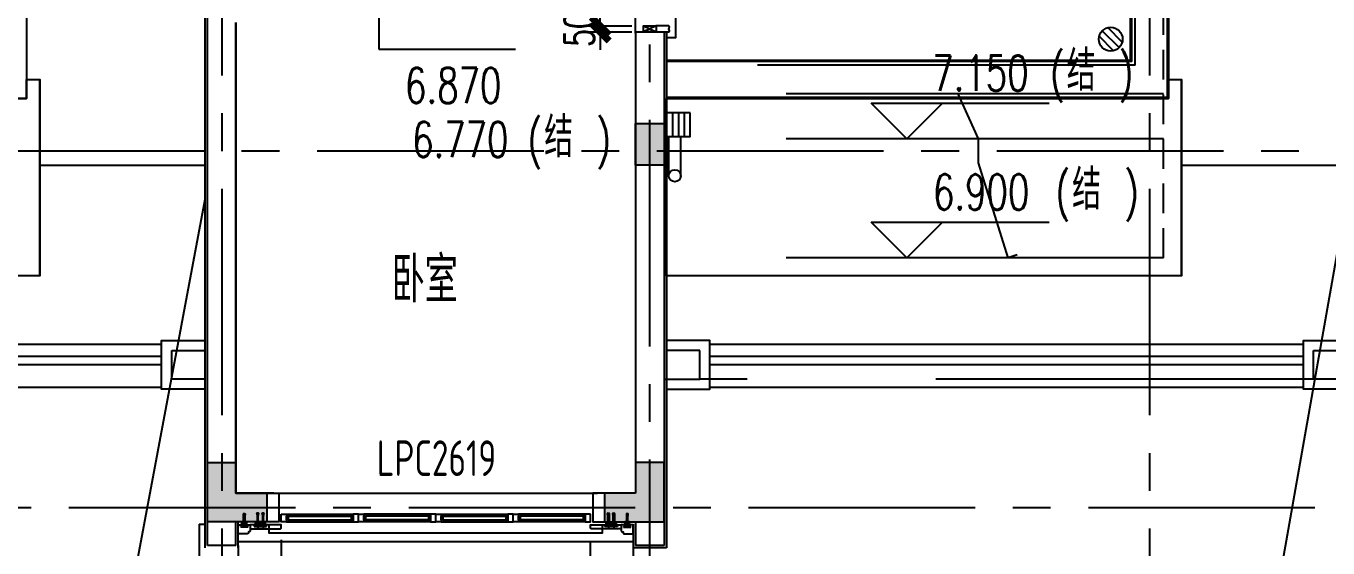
# Model space of a CAD drawing. Extents: x 296441 to 853063, y 459050 to 1117990.
# Drawn here: x 637653 to 648600, y 567787 to 572177 of the extents above; entities that cross this region are included whole.
import ezdxf
from ezdxf.enums import TextEntityAlignment as Align

# ---------------------------------------------------------------- set-up
doc = ezdxf.new("R2010")
doc.units = 0
doc.header["$LTSCALE"] = 1000
for name, pattern in [('14-GRID$0$CENTER2', [28.575, 19.05, -3.175, 3.175, -3.175]), ('B-ROOF01$0$F1-OTLN-ROOF$0$HIDDEN', [0.375, 0.25, -0.125]), ('CENTER', [50.8, 31.75, -6.35, 6.35, -6.35]), ('DASH', [0.35, 0.25, -0.1]), ('DOTE', [2.42, 2, -0.2, 0.02, -0.2]), ('E2-E3-FL03$0$E1-FL03$0$HIDDEN', [0.375, 0.25, -0.125]), ('E2-E3-FL03$0$E1-FL03$0$HIDDEN2', [4.7625, 3.175, -1.5875]), ('E2-E3-RF$0$E1-FL03$0$$AUDIT_BAD_LTYPE2', [0]), ('HIDDEN', [0.375, 0.25, -0.125])]:
    doc.linetypes.add(name, pattern=pattern)
for name, color, linetype in [('0-COL-H1', 170, 'Continuous'), ('14-GRID$0$G-GRID', 9, '14-GRID$0$CENTER2'), ('20-PLAN-FL03-P$0$A-HOLE', 211, 'Continuous'), ('5PJ(配件)', 13, 'Continuous'), ('8XX(虚线)', 8, 'DASH'), ('A-SLAB-OTLN', 144, 'HIDDEN'), ('C01-RISR-FL01-P$0$P-WSTW-EQPM', 4, 'Continuous'), ('DIM_ELEV', 3, 'Continuous'), ('DZ-TEXT-FL01$0$A-ROOM-IDEN', 4, 'Continuous'), ('E-TEXT-BS01-MI-14$0$A-WIND-IDEN', 33, 'Continuous'), ('E1-FL03$0$A-OVLK', 140, 'Continuous'), ('E1-FL03$0$A-WALL', 1, 'Continuous'), ('E1-FL03$0$A-WALL-FNSH', 6, 'Continuous'), ('E2-E3-FL03$0$A-OVLK', 140, 'Continuous'), ('E2-E3-FL03$0$A-SECT-WIND', 155, 'Continuous'), ('E2-E3-FL03$0$A-SECT-WOOD', 17, 'Continuous'), ('E2-E3-FL03$0$A-WALL', 1, 'Continuous'), ('E2-E3-FL03$0$A-WALL-FNSH', 6, 'Continuous'), ('E2-E3-FL03$0$E1-FL03$0$A-ELEV-HDDN', 161, 'E2-E3-FL03$0$E1-FL03$0$HIDDEN2'), ('E2-E3-FL03$0$E1-FL03$0$A-HRAL', 5, 'Continuous'), ('E2-E3-FL03$0$E1-FL03$0$A-OVLK', 140, 'Continuous'), ('E2-E3-FL03$0$E1-FL03$0$A-ROOF', 2, 'Continuous'), ('E2-E3-FL03$0$E1-FL03$0$A-SLAB-OTLN', 144, 'E2-E3-FL03$0$E1-FL03$0$HIDDEN'), ('E2-E3-FL03$0$E1-FL03$0$A-WALL', 1, 'Continuous'), ('E2-E3-FL03$0$E1-FL03$0$A-WALL-FNSH', 6, 'Continuous'), ('E2-E3-FL03$0$E1-FL03$0$G-XREF', 2, 'Continuous'), ('E2-E3-FL03$0$G-XREF', 2, 'Continuous'), ('E2-E3-FL03$0$menchuangtao1$0$A-DETL-STONE', 42, 'Continuous'), ('E2-E3-FL03$0$menchuangtao1$0$A-WALL', 1, 'Continuous'), ('E2-E3-FL03$0$menchuangtao1$0$A_CUR_FRAME', 112, 'Continuous'), ('E_OTHER', 7, 'Continuous'), ('PUB_TEXT', 7, 'Continuous'), ('WALL', 242, 'Continuous'), ('ZT0_默认图层-----PM、LM、DY、JD', 7, 'Continuous'), ('ZT1_Dim---标注---PM、LM、DY、JD', 252, 'Continuous'), ('ZT3_型材--铝断面-------------JD', 6, 'Continuous'), ('ZT3_辅材--五金件-------------JD', 13, 'Continuous')]:
    doc.layers.add(name, color=color, linetype=linetype)
doc.layers.add('E2-E3-FL03$0$E1-FL03$0$A-ANNO-NPLT', color=215, linetype='Continuous', plot=False)
doc.styles.add('_TCH_DIM', font='SIMPLEX', dxfattribs={"bigfont": 'GBCBIG'})
doc.styles.add('C01-RISR-FL01-P$0$hz', font='simplex', dxfattribs={"width": 0.7, "bigfont": 'hztxt'})
doc.styles.add('E2-E3-FL03$0$E1-FL03$0$hz', font='simplex', dxfattribs={"width": 0.7, "bigfont": 'hztxt'})
doc.styles.add('E2-E3-FL03$0$E1-FL03$0$Standard', font='')
doc.styles.get("Standard").update_dxf_attribs({"font": 'gbenor.shx', "bigfont": 'gbcbig.shx'})
doc.styles.add('ZT-DIMSTYLE', font='ROMANS.shx', dxfattribs={"width": 0.7, "bigfont": 'CHINESE.shx'})
doc.styles.add('ZT_文字标注', font='ROMANS.shx', dxfattribs={"width": 0.7, "bigfont": '@1chinese.shx'})
doc.styles.get('E2-E3-FL03$0$E1-FL03$0$Standard').set_extended_font_data('SimSun')
doc.dimstyles.new('ZT-DIM100', dxfattribs={"dimscale": 100, "dimtxt": 2.5, "dimasz": 1.5, "dimexe": 1, "dimexo": 1, "dimgap": 0.5, "dimtad": 1, "dimdec": 0, "dimdsep": 46, "dimtxsty": 'ZT-DIMSTYLE', "dimblk": 'ARCHTICK', "dimcen": 2.5, "dimclrd": 175, "dimclre": 175, "dimclrt": 7, "dimazin": 2, "dimtfac": 1, "dimtix": 1, "dimtmove": 2, "dimatfit": 3, "dimfxl": 0, "dimarcsym": 0})

# ---------------------------------------------------------------- blocks, each defined once
blk = doc.blocks.new('E2-E3-FL03$0$menchuangtao1')
at = {"layer": 'E2-E3-FL03$0$menchuangtao1$0$A-DETL-STONE'}
blk.add_lwpolyline([(-10, -52), (-10, -159, -0.471625), (-15, -162, -0.528396), (-19, -165, 0.241692), (-51, -165, -0.528396), (-55, -162, -0.471625), (-60, -159), (-60, -52)], format="xyb", close=True, dxfattribs=at)
at = {"layer": 'E2-E3-FL03$0$menchuangtao1$0$A-WALL'}
for p, q in [((-10, 120), (-10, -120)), ((-10, 120), (10, 120)), ((-10, -120), (10, -120))]:
    blk.add_line(p, q, dxfattribs=at)
at = {"layer": 'E2-E3-FL03$0$menchuangtao1$0$A_CUR_FRAME'}
for p, q in [((-60, -52), (-10, 52)), ((-60, 52), (-10, -52))]:
    blk.add_line(p, q, dxfattribs=at)
blk.add_lwpolyline([(-10, -52), (-10, 52), (-60, 52), (-60, -52)], close=True, dxfattribs=at)
blk = doc.blocks.new('E2-E3-FL03$0$E1-FL03$0$$PS002_0')
at = {"color": 0}
for p, q in [((-0.25, -0.5), (-0.25, 0.5)), ((0, -0.5), (0, 0.5)), ((0.25, -0.5), (0.25, 0.5))]:
    blk.add_line(p, q, dxfattribs=at)
blk.add_lwpolyline([(-0.5, -0.5), (0.5, -0.5), (0.5, 0.5), (-0.5, 0.5)], close=True, dxfattribs=at)
at = {"color": 0, "style": 'E2-E3-FL03$0$E1-FL03$0$hz', "width": 0.7, "flags": 1}
for tag, p in [('UNIT', (0, 0)), ('SPEC', (0, -0.002)), ('WHAT', (0, -0.003))]:
    blk.add_attdef(tag, p, '', height=0.001, dxfattribs=at)
blk = doc.blocks.new('*U427')
at = {"layer": 'E2-E3-FL03$0$A-SECT-WIND'}
for p, q in [((45, 32.5), (605, 32.5)), ((60, 15), (590, 15)), ((45, -32.5), (605, -32.5)), ((60, -15), (590, -15))]:
    blk.add_line(p, q, dxfattribs=at)
at = {"layer": 'E2-E3-FL03$0$A-SECT-WOOD'}
for points in [[(0, 32.5), (45, 32.5), (45, -32.5), (0, -32.5)], [(60, 15), (60, -15), (45, -15), (45, 15)], [(590, 15), (590, -15), (605, -15), (605, 15)], [(650, 32.5), (605, 32.5), (605, -32.5), (650, -32.5)]]:
    blk.add_lwpolyline(points, close=True, dxfattribs=at)
blk = doc.blocks.new('C01-RISR-FL01-P$0$$PS001_0')
for p, q in [((-0.485, -0.123), (0.123, 0.485)), ((-0.354, -0.354), (0.354, 0.354)), ((-0.118, -0.486), (0.486, 0.118))]:
    blk.add_line(p, q)
blk.add_circle((0, 0), 0.5)
at = {"style": 'C01-RISR-FL01-P$0$hz', "width": 0.7, "flags": 1}
for tag, p in [('UNIT', (0, 0)), ('SPEC', (0, -0.002)), ('WHAT', (0, -0.003))]:
    blk.add_attdef(tag, p, '', height=0.001, dxfattribs=at)
blk = doc.blocks.new('ZT_钢膨胀螺栓_M10X95')
at = {"layer": 'ZT3_辅材--五金件-------------JD', "color": 1, "linetype": 'DOTE', "ltscale": 5}
blk.add_line((-27, 0), (82, 0), dxfattribs=at)
at = {"layer": 'ZT3_辅材--五金件-------------JD'}
for p, q in [((-17, 5), (-19, 4)), ((-19, -4), (-19, 4)), ((-13, 4), (-18, 4)), ((-13, 5), (-17, 5)), ((-17, 5), (-17, -5)), ((-16, 5), (-16, -5)), ((-14, 5), (-14, -5)), ((-13, -7), (-13, 7)), ((-5, 9), (-12, 9)), ((-5, 5), (-12, 5)), ((-5, -9), (-5, 9)), ((-2, 1), (-5, 0)), ((-2, 0), (-5, -1)), ((0, 5), (55, 5)), ((55, 5), (55, -5)), ((57, 4), (55, 4)), ((57, 1), (55, 1)), ((57, 5), (72, 7)), ((57, -5), (57, 5)), ((72, 0), (61, 0)), ((72, 7), (75, 7)), ((72, 7), (72, 0)), ((76, 6), (76, -6)), ((-17, -5), (-19, -4)), ((-13, -4), (-18, -4)), ((-13, -5), (-17, -5)), ((-5, -5), (-12, -5)), ((-5, -9), (-12, -9)), ((55, -5), (0, -5)), ((57, -1), (55, -1)), ((57, -4), (55, -4)), ((72, -7), (57, -5)), ((61, 0), (72, 0)), ((72, 0), (72, -7)), ((75, -7), (72, -7))]:
    blk.add_line(p, q, dxfattribs=at)
for centre, radius, start, end in [((-7, 7), 5.58, 155.5673, 204.4327), ((9, 0), 21.6, 167.6432, 192.3568), ((60, 0), 1.04, 23.5782, 336.4218), ((75, 6), 1, 0, 97.412), ((-7, -7), 5.58, 155.5673, 204.4327), ((75, -6), 1, 262.588, 0)]:
    blk.add_arc(centre, radius, start, end, dxfattribs=at)
at = {"layer": 'Defpoints', "color": 250, "style": 'ZT_文字标注', "width": 0.7}
for s, p in [('M10', (-9, 7)), ('95', (-9, -6))]:
    blk.add_text(s, height=1.5, rotation=90, dxfattribs=at).set_placement(p, align=Align.MIDDLE)
blk = doc.blocks.new('*U2473')
at = {"layer": 'ZT3_辅材--五金件-------------JD', "rotation": 270}
blk.add_blockref('ZT_钢膨胀螺栓_M10X95', (0, 0), dxfattribs=at)
blk = doc.blocks.new('L形挂件')
at = {"layer": '8XX(虚线)', "ltscale": 25}
h = blk.add_hatch(dxfattribs=at)
h.set_pattern_fill('AR-SAND', color=256, scale=0.05, style=0)
h.set_pattern_definition([(52.5, (-25.0006, -59.7017), (2.44707, -0.08), [0, -1.9304, 0, -2.159, 0, -2.06375]), (82.5, (-25.0006, -59.7017), (3.58413, 2.24762), [0, -1.0414, 0, -1.7399, 0, -0.66675]), (122.5, (-25.0006, -61.2638), (0.00719, 3.95496), [0, -0.635, 0, -2.286, 0, -2.9845]), (132.5, (-25.0006, -61.2638), (1.11465, 3.81778), [0, -0.3175, 0, -1.4986, 0, -1.7145])])
edge = h.paths.add_edge_path()
edge.add_line((-34, -30), (-41, -30))
edge.add_line((-41, -30), (-41, -60))
edge.add_line((-41, -60), (-40, -60))
edge.add_line((-40, -60), (-40, -41))
edge.add_arc((-38, -41), 1.2, 90, 180, ccw=False)
edge.add_line((-38, -40), (-34, -40))
edge.add_line((-34, -40), (-34, -30))
edge = h.paths.add_edge_path()
edge.add_line((-41, -90), (-34, -90))
edge.add_line((-34, -90), (-34, -80))
edge.add_line((-34, -80), (-38, -80))
edge.add_arc((-38, -79), 1.2, -180, -90, ccw=False)
edge.add_line((-40, -79), (-40, -60))
edge.add_line((-40, -60), (-41, -60))
edge.add_line((-41, -60), (-41, -90))
h = blk.add_hatch(dxfattribs=at)
h.set_pattern_fill('AR-SAND', color=256, scale=0.05, angle=180, style=0)
h.set_pattern_definition([(52.5, (-25.0006, -104.7017), (2.44707, -0.08), [0, -1.9304, 0, -2.159, 0, -2.06375]), (82.5, (-25.0006, -104.7017), (3.58413, 2.24762), [0, -1.0414, 0, -1.7399, 0, -0.66675]), (122.5, (-25.0006, -106.2638), (0.00719, 3.95496), [0, -0.635, 0, -2.286, 0, -2.9845]), (132.5, (-25.0006, -106.2638), (1.11465, 3.81778), [0, -0.3175, 0, -1.4986, 0, -1.7145])])
edge = h.paths.add_edge_path()
edge.add_line((-41, -135), (-34, -135))
edge.add_line((-34, -135), (-34, -125))
edge.add_line((-34, -125), (-38, -125))
edge.add_arc((-38, -124), 1.2, -180, -90, ccw=False)
edge.add_line((-40, -124), (-40, -105))
edge.add_line((-40, -105), (-41, -105))
edge.add_line((-41, -105), (-41, -135))
edge = h.paths.add_edge_path()
edge.add_line((-34, -75), (-41, -75))
edge.add_line((-41, -75), (-41, -105))
edge.add_line((-41, -105), (-40, -105))
edge.add_line((-40, -105), (-40, -86))
edge.add_arc((-38, -86), 1.2, 90, 180, ccw=False)
edge.add_line((-38, -85), (-34, -85))
edge.add_line((-34, -85), (-34, -75))
at = {"color": 1, "linetype": 'CENTER', "ltscale": 10}
for p, q in [((40, -60), (-50, -60)), ((40, -60), (-50, -60)), ((40, -105), (-50, -105)), ((40, -105), (-50, -105))]:
    blk.add_line(p, q, dxfattribs=at)
at = {"color": 8}
for p, q in [((-41, -30), (-34, -30)), ((-41, -75), (-34, -75))]:
    blk.add_line(p, q, dxfattribs=at)
at = {"layer": '5PJ(配件)'}
for p, q in [((-40, -111), (-40, -86)), ((-38, -85), (-25, -85)), ((-36, -125), (-36, -85)), ((-4, -80), (-4, -40)), ((-40, -124), (-40, -111)), ((-25, -125), (-38, -125))]:
    blk.add_line(p, q, dxfattribs=at)
for points in [[(-25, -40), (0, -40)], [(0, -40), (0, -80), (-25, -80)], [(-25, -85), (0, -85), (0, -125)], [(0, -125), (-25, -125)]]:
    blk.add_lwpolyline(points, dxfattribs=at)
for centre, start, end in [((-38, -86), 90, 180), ((-38, -124), 180, 270)]:
    blk.add_arc(centre, 1.2, start, end, dxfattribs=at)
at = {"layer": '8XX(虚线)', "ltscale": 25}
for p, q in [((-41, -90), (-41, -30)), ((-41, -135), (-41, -75)), ((-34, -90), (-41, -90)), ((-34, -30), (-34, -40)), ((-34, -75), (-34, -85)), ((-34, -80), (-34, -90)), ((-34, -135), (-41, -135)), ((-34, -125), (-34, -135))]:
    blk.add_line(p, q, dxfattribs=at)
at = {"layer": '8XX(虚线)', "linetype": 'Continuous', "ltscale": 25}
for p, q in [((-40, -66), (-40, -41)), ((-40, -79), (-40, -66)), ((-38, -40), (-25, -40)), ((-25, -80), (-38, -80)), ((-36, -80), (-36, -40))]:
    blk.add_line(p, q, dxfattribs=at)
at = {"layer": '8XX(虚线)', "linetype": 'DASH', "ltscale": 25}
blk.add_line((-4, -125), (-4, -85), dxfattribs=at)
for centre, start, end in [((-38, -41), 90, 180), ((-38, -79), 180, 270)]:
    blk.add_arc(centre, 1.2, start, end, dxfattribs=at)
at = {"layer": 'ZT3_辅材--五金件-------------JD', "rotation": 90}
for p in [(-4, -60), (-4, -105)]:
    blk.add_blockref('*U2473', p, dxfattribs=at)
blk = doc.blocks.new('20180521.08271243')
at = {"layer": '8XX(虚线)', "ltscale": 25}
h = blk.add_hatch(dxfattribs=at)
h.set_pattern_fill('AR-SAND', color=256, scale=0.05, angle=360, style=0)
h.set_pattern_definition([(232.5, (-292719.11, -161804.6666), (-2.447066187, 0.080001565), [0, -1.9304, 0, -2.159, 0, -2.06375]), (262.5, (-292719.11, -161804.6666), (-3.584125503, -2.247616416), [0, -1.0414, 0, -1.7399, 0, -0.66675]), (302.5, (-292719.11, -161803.1045), (-0.007185923, -3.954961851), [0, -0.635, 0, -2.286, 0, -2.9845]), (312.5, (-292719.11, -161803.1045), (-1.114646616, -3.817782262), [0, -0.3175, 0, -1.4986, 0, -1.7145])])
edge = h.paths.add_edge_path()
edge.add_line((30, 36), (30, 29))
edge.add_line((30, 29), (20, 29))
edge.add_line((20, 29), (20, 33))
edge.add_arc((19, 33), 1.2, 360, 450)
edge.add_line((19, 34), (0, 34))
edge.add_line((0, 34), (0, 36))
edge.add_line((0, 36), (30, 36))
edge = h.paths.add_edge_path()
edge.add_line((-30, 29), (-30, 36))
edge.add_line((-30, 36), (0, 36))
edge.add_line((0, 36), (0, 34))
edge.add_line((0, 34), (-19, 34))
edge.add_arc((-19, 33), 1.2, 90, 180)
edge.add_line((-20, 33), (-20, 29))
edge.add_line((-20, 29), (-30, 29))
at = {"color": 8}
blk.add_line((-30, 36, 0), (-30, 29, 0), dxfattribs=at)
at = {"color": 1, "linetype": 'CENTER', "ltscale": 10}
blk.add_line((0, -50), (0, 9), dxfattribs=at)
blk.add_line((0, -50), (0, 9), dxfattribs=at)
at = {"layer": '5PJ(配件)'}
for p, q in [((-20, 33, 0), (-20, 30, 0)), ((20, 30, 0), (-20, 30, 0)), ((6, 34, 0), (-19, 34, 0)), ((19, 34, 0), (6, 34, 0)), ((20, 30, 0), (20, 33, 0)), ((20, -2), (-20, -2)), ((20, -6), (-20, -6))]:
    blk.add_line(p, q, dxfattribs=at)
for points in [[(-20, 30), (-20, -10), (20, -10)], [(20, -10), (20, 30)]]:
    blk.add_lwpolyline(points, dxfattribs=at)
for centre, start, end in [((-19, 33, 0), 90, 180), ((19, 33, 0), 0, 90)]:
    blk.add_arc(centre, 1.2, start, end, dxfattribs=at)
at = {"layer": '8XX(虚线)', "ltscale": 25}
for p, q in [((30, 36, 0), (-30, 36, 0)), ((-30, 29, 0), (-20, 29, 0)), ((-25, 29, 0), (-20, 29, 0)), ((20, 29, 0), (30, 29, 0)), ((30, 29, 0), (30, 36, 0))]:
    blk.add_line(p, q, dxfattribs=at)
at = {"layer": 'ZT3_辅材--五金件-------------JD'}
for p, q in [((-9, 3), (-9, 7)), ((9, 3), (-9, 3)), ((7, 8), (-7, 8)), ((-5, 8), (-5, 9)), ((-5, 9), (5, 9)), ((-5, 3), (-5, 7)), ((-4, 8), (-4, 9)), ((-1, 0), (0, 3)), ((0, 0), (1, 3)), ((4, 8), (4, 9)), ((5, 8), (5, 9)), ((5, 3), (5, 7)), ((9, 3), (9, 7)), ((-5, -59), (-7, -74)), ((-7, -74), (-7, -77)), ((-7, -74), (0, -74)), ((-6, -78), (6, -78)), ((-5, -2), (-5, -57)), ((-5, -57), (5, -57)), ((5, -59), (-5, -59)), ((-4, -59), (-4, -57)), ((-1, -59), (-1, -57)), ((0, -63), (0, -74)), ((0, -74), (0, -63)), ((0, -74), (7, -74)), ((1, -59), (1, -57)), ((4, -59), (4, -57)), ((5, -57), (5, -2)), ((7, -74), (5, -59)), ((7, -77), (7, -74))]:
    blk.add_line(p, q, dxfattribs=at)
at = {"layer": 'ZT3_辅材--五金件-------------JD', "color": 1, "linetype": 'DOTE', "ltscale": 5}
blk.add_line((0, 9), (0, -84), dxfattribs=at)
at = {"layer": 'ZT3_辅材--五金件-------------JD'}
for centre, radius, start, end in [((-7, 2), 5.58, 65.5673, 114.4327), ((0, -14), 21.6, 77.6432, 102.3568), ((7, 2), 5.58, 65.5673, 114.4327), ((-6, -77), 1, 172.588, 270), ((0, -62), 1.04, 293.5782, 246.4218), ((6, -77), 1, 270, 7.412)]:
    blk.add_arc(centre, radius, start, end, dxfattribs=at)
at = {"layer": 'Defpoints', "color": 250, "style": 'ZT_文字标注', "text_generation_flag": 4, "width": 0.7}
for s, p in [('M10', (-7, 7)), ('95', (6, 7))]:
    blk.add_text(s, height=1.5, rotation=180, dxfattribs=at).set_placement(p, align=Align.MIDDLE)
blk = doc.blocks.new('20191022140936')
at = {"layer": 'ZT3_型材--铝断面-------------JD', "ltscale": 0.02, "elevation": 0}
blk.add_lwpolyline([(-260, -25), (-260, -77, -0.414214), (-268, -85), (-275, -85), (-275, -92, -0.414214), (-283, -100), (-360, -100), (-360, -25), (-260, -25)], format="xyb", dxfattribs=at)
blk.add_lwpolyline([(-260, -25), (-260, -60), (-10, -60, 0.414214), (0, -50), (0, -25)], format="xyb", close=True, dxfattribs=at)
at = {"layer": 'ZT0_默认图层-----PM、LM、DY、JD', "ltscale": 10, "xscale": -1, "rotation": 180}
blk.add_blockref('20180521.08271243', (-310, -10), dxfattribs=at)
at = {"layer": 'ZT1_Dim---标注---PM、LM、DY、JD', "ltscale": 10, "xscale": -1, "rotation": 270}
blk.add_blockref('L形挂件', (-92, 0), dxfattribs=at)
blk = doc.blocks.new('HHHH23')
at = {"layer": 'A-SLAB-OTLN', "linetype": 'B-ROOF01$0$F1-OTLN-ROOF$0$HIDDEN'}
blk.add_line((931144, 412893), (931144, 425193), dxfattribs=at)
at = {"layer": 'E1-FL03$0$A-OVLK'}
for p, q in [((923034, 410653), (923034, 408503)), ((923034, 410653), (923084, 410653)), ((926684, 410503), (923364, 410503)), ((926684, 410503), (926684, 410334))]:
    blk.add_line(p, q, dxfattribs=at)
at = {"layer": 'E1-FL03$0$A-WALL'}
for p, q in [((923104, 410473), (923104, 410673)), ((923344, 410473), (923344, 410673)), ((923344, 410473), (923104, 410473))]:
    blk.add_line(p, q, dxfattribs=at)
at = {"layer": 'E1-FL03$0$A-WALL-FNSH'}
for p, q in [((926964, 414793), (926964, 410453)), ((923084, 410453), (923084, 410673)), ((923364, 410453), (923364, 410673)), ((926684, 410653), (926684, 410453)), ((926964, 410453), (926684, 410453))]:
    blk.add_line(p, q, dxfattribs=at)
at = {"layer": 'E2-E3-FL03$0$A-OVLK'}
blk.add_line((923664, 410913), (926384, 410913), dxfattribs=at)
blk.add_lwpolyline([(926424, 410653), (926424, 410578), (923624, 410578), (923624, 410653)], dxfattribs=at)
at = {"layer": 'E2-E3-FL03$0$A-WALL'}
for p, q in [((923344, 412455), (923344, 410913)), ((926704, 411628), (926704, 410913)), ((926944, 411628), (926944, 410673)), ((923664, 410913), (923344, 410913)), ((923664, 410673), (923604, 410673))]:
    blk.add_line(p, q, dxfattribs=at)
for points in [[(923344, 414873), (923344, 410913)], [(923344, 410913), (923704, 410913), (923704, 410673), (923344, 410673)], [(926704, 410913), (926344, 410913), (926344, 410673), (926704, 410673)]]:
    blk.add_lwpolyline(points, dxfattribs=at)
at = {"layer": 'E2-E3-FL03$0$A-WALL-FNSH'}
blk.add_line((926964, 411628), (926964, 410653), dxfattribs=at)
at = {"layer": 'E2-E3-FL03$0$E1-FL03$0$A-ANNO-NPLT', "linetype": 'E2-E3-FL03$0$E1-FL03$0$HIDDEN2'}
for p, q in [((926984, 413583), (926984, 413913)), ((927084, 413583), (927084, 413913))]:
    blk.add_line(p, q, dxfattribs=at)
at = {"layer": 'E2-E3-FL03$0$E1-FL03$0$A-ANNO-NPLT'}
blk.add_lwpolyline([(929913, 412918), (929837, 412893), (929587, 413693), (929587, 413893), (929417, 414273)], dxfattribs=at)
blk.add_circle((927034, 413583), 50, dxfattribs=at)
at = {"layer": 'E2-E3-FL03$0$E1-FL03$0$A-ELEV-HDDN'}
blk.add_line((932404, 411873), (927244, 411873), dxfattribs=at)
for points in [[(926944, 411873), (927244, 411873), (927244, 412113), (926964, 412113)], [(932684, 411873), (932404, 411873), (932404, 412113), (932684, 412113)]]:
    blk.add_lwpolyline(points, dxfattribs=at)
at = {"layer": 'E2-E3-FL03$0$E1-FL03$0$A-HRAL'}
for p, q in [((932319, 412063), (927329, 412063)), ((932319, 411993), (927329, 411993))]:
    blk.add_line(p, q, dxfattribs=at)
at = {"layer": 'E2-E3-FL03$0$E1-FL03$0$A-OVLK'}
for p, q in [((926704, 414783), (926704, 416853)), ((931294, 413673), (932684, 413673)), ((932319, 412163), (927329, 412163)), ((932319, 411803), (927329, 411803))]:
    blk.add_line(p, q, dxfattribs=at)
for points in [[(929964, 422653), (931184, 422653), (931184, 414233), (926964, 414233)], [(929964, 422643), (931174, 422643), (931174, 414243), (926964, 414243)], [(929964, 422343), (930874, 422343), (930874, 414543), (926964, 414543)], [(929964, 422333), (930864, 422333), (930864, 414553), (926964, 414553)], [(926964, 416893), (927039, 416893), (927039, 414743), (926964, 414743)], [(926964, 411788), (927329, 411788), (927329, 412198), (926964, 412198)], [(932684, 411788), (932319, 411788), (932319, 412198), (932684, 412198)]]:
    blk.add_lwpolyline(points, dxfattribs=at)
at = {"layer": 'E2-E3-FL03$0$E1-FL03$0$A-ROOF'}
for p, q in [((931184, 414393), (931294, 414393)), ((931294, 412743), (931294, 414393)), ((931294, 412743), (926964, 412743))]:
    blk.add_line(p, q, dxfattribs=at)
blk.add_lwpolyline([(931184, 414393), (931294, 414393), (931294, 412743), (926964, 412743), (926964, 414233), (931184, 414233), (931184, 414393)], dxfattribs=at)
at = {"layer": 'E2-E3-FL03$0$E1-FL03$0$A-SLAB-OTLN', "linetype": 'E2-E3-RF$0$E1-FL03$0$$AUDIT_BAD_LTYPE2'}
blk.add_line((930904, 414513), (930904, 422373), dxfattribs=at)
at = {"layer": 'E2-E3-FL03$0$E1-FL03$0$A-SLAB-OTLN', "linetype": 'E2-E3-FL03$0$E1-FL03$0$HIDDEN2'}
for p, q in [((930904, 414513), (926964, 414513)), ((931144, 414273), (926964, 414273)), ((931144, 413893), (926964, 413893)), ((931144, 412893), (926964, 412893))]:
    blk.add_line(p, q, dxfattribs=at)
at = {"layer": 'E2-E3-FL03$0$E1-FL03$0$A-WALL'}
for p, q in [((923344, 410913), (923344, 414873)), ((926704, 414783), (926704, 410913)), ((926944, 414783), (926944, 410673))]:
    blk.add_line(p, q, dxfattribs=at)
at = {"layer": 'E2-E3-FL03$0$E1-FL03$0$A-WALL-FNSH'}
blk.add_line((926964, 414793), (926964, 410653), dxfattribs=at)
at = {"layer": 'WALL'}
for p, q in [((926944, 410793), (926944, 410473)), ((926704, 410673), (926704, 410473)), ((926944, 410473), (926704, 410473))]:
    blk.add_line(p, q, dxfattribs=at)
at = {"layer": 'C01-RISR-FL01-P$0$P-WSTW-EQPM', "xscale": 200, "yscale": 200, "zscale": 200, "rotation": 90}
blk.add_blockref('C01-RISR-FL01-P$0$$PS001_0', (930699, 414732), dxfattribs=at)
at = {"layer": 'E2-E3-FL03$0$E1-FL03$0$A-ANNO-NPLT', "xscale": 200, "yscale": 200, "zscale": 200, "rotation": 179.9999999999999}
blk.add_blockref('E2-E3-FL03$0$E1-FL03$0$$PS002_0', (927064, 414013), dxfattribs=at)
at = {"layer": 'E2-E3-FL03$0$E1-FL03$0$G-XREF', "xscale": -1, "rotation": 90}
blk.add_blockref('E2-E3-FL03$0$menchuangtao1', (926824, 414783), dxfattribs=at)
at = {"layer": 'E2-E3-FL03$0$G-XREF'}
for p in [(923724, 410705), (925024, 410705)]:
    blk.add_blockref('*U427', p, dxfattribs=at)
at = {"layer": 'E2-E3-FL03$0$G-XREF', "xscale": -1}
for p in [(925024, 410705), (926324, 410705)]:
    blk.add_blockref('*U427', p, dxfattribs=at)
at = {"layer": 'ZT1_Dim---标注---PM、LM、DY、JD', "ltscale": 1000}
blk.add_blockref('20191022140936', (923724, 410673), dxfattribs=at)
at = {"layer": 'ZT1_Dim---标注---PM、LM、DY、JD', "ltscale": 1000, "xscale": -1}
blk.add_blockref('20191022140936', (926324, 410673), dxfattribs=at)
blk = doc.blocks.new('GGGGW23')
at = {"layer": 'E2-E3-FL03$0$E1-FL03$0$A-ELEV-HDDN'}
blk.add_lwpolyline([(936147, 395688), (935867, 395688), (935867, 395928), (936147, 395928)], dxfattribs=at)
at = {"layer": 'E2-E3-FL03$0$E1-FL03$0$A-HRAL'}
for p, q in [((935782, 395878), (930792, 395878)), ((935782, 395808), (930792, 395808))]:
    blk.add_line(p, q, dxfattribs=at)
at = {"layer": 'E2-E3-FL03$0$E1-FL03$0$A-OVLK'}
for p, q in [((934757, 397488), (936147, 397488)), ((935782, 395978), (930792, 395978)), ((935782, 395618), (930792, 395618))]:
    blk.add_line(p, q, dxfattribs=at)
for points in [[(933427, 406468), (934647, 406468), (934647, 398048), (930427, 398048)], [(936147, 395603), (935782, 395603), (935782, 396013), (936147, 396013)]]:
    blk.add_lwpolyline(points, dxfattribs=at)
at = {"layer": 'E2-E3-FL03$0$E1-FL03$0$A-ROOF'}
for p, q in [((934647, 398208), (934757, 398208)), ((934757, 396558), (934757, 398208)), ((934757, 396558), (930427, 396558))]:
    blk.add_line(p, q, dxfattribs=at)
blk.add_lwpolyline([(934647, 398208), (934757, 398208), (934757, 396558), (930427, 396558), (930427, 398048), (934647, 398048), (934647, 398208)], dxfattribs=at)
at = {"style": 'E2-E3-FL03$0$E1-FL03$0$Standard', "flags": 9}
for tag in ['YSIZE', 'XSIZE']:
    blk.add_attdef(tag, (931417, 404208, 0), '', height=0.5, rotation=90, dxfattribs=at)
blk = doc.blocks.new('WWWE12')
at = {"layer": 'DIM_ELEV'}
for p, q in [((860603, 415777), (860603, 414649)), ((860603, 414649), (861753, 414649)), ((865043, 413893), (864743, 414193)), ((864743, 414193), (866239, 414193)), ((865043, 413893), (865343, 414193)), ((865043, 412893), (864743, 413193)), ((864743, 413193), (866239, 413193)), ((865043, 412893), (865343, 413193))]:
    blk.add_line(p, q, dxfattribs=at)
at = {"layer": 'DZ-TEXT-FL01$0$A-ROOM-IDEN'}
blk.add_text('卧室', height=385.8, dxfattribs=at).set_placement((860711, 412516))
at = {"layer": 'E-TEXT-BS01-MI-14$0$A-WIND-IDEN', "color": 2, "width": 0.8}
blk.add_text('LPC2619', height=300, dxfattribs=at).set_placement((860586, 411058))
at = {"layer": 'PUB_TEXT', "style": '_TCH_DIM'}
for p in [(866386, 414298), (861993, 413739), (866432, 413298)]:
    blk.add_text('结', height=338, dxfattribs=at).set_placement(p)
at = {"layer": 'PUB_TEXT', "style": '_TCH_DIM', "width": 0.705882}
for s, height, p in [('7.150', 297.5, (865256, 414298)), ('(', 298, (866246, 414298)), (')', 298, (866822, 414298)), ('6.870', 297.5, (860823, 414194)), ('6.770', 297.5, (860883, 413739)), ('(', 298, (861853, 413739)), (')', 298, (862429, 413739)), ('6.900', 297.5, (865262, 413298)), ('(', 298, (866292, 413298)), (')', 298, (866868, 413298))]:
    blk.add_text(s, height=height, dxfattribs=at).set_placement(p)
blk = doc.blocks.new('_ArchTick')
at = {"color": 0, "linetype": 'ByBlock', "const_width": 0.4}
blk.add_lwpolyline([(-0.5, -0.5), (0.5, 0.5)], dxfattribs=at)
blk = doc.blocks.new('*D1268')
at = {"layer": 'Defpoints', "color": 0, "ltscale": 1000, "transparency": 16777216}
for p in [(642481, 574127), (642846, 574127, 0), (642846, 572177)]:
    blk.add_point(p, dxfattribs=at)
at = {"layer": 'ZT1_Dim---标注---PM、LM、DY、JD', "color": 175, "linetype": 'ByBlock', "lineweight": -2, "ltscale": 1000, "transparency": 16777216}
for p, q in [((642746, 574127), (642381, 574127)), ((642481, 572177), (642481, 574127)), ((642746, 572177), (642381, 572177))]:
    blk.add_line(p, q, dxfattribs=at)
at = {"layer": 'ZT1_Dim---标注---PM、LM、DY、JD', "color": 175, "lineweight": -2, "ltscale": 1000, "transparency": 16777216, "xscale": 150, "yscale": 150, "zscale": 150}
for p, rotation in [((642481, 574127), 90), ((642481, 572177), 270)]:
    blk.add_blockref('_ArchTick', p, dxfattribs=dict(at, rotation=rotation))
at = {"layer": 'ZT1_Dim---标注---PM、LM、DY、JD', "color": 7, "ltscale": 1000, "transparency": 16777216, "insert": (642306, 573152), "char_height": 250, "attachment_point": 5, "rotation": 90, "style": 'ZT-DIMSTYLE'}
blk.add_mtext('1950', dxfattribs=at)
blk = doc.blocks.new('*D1269')
at = {"layer": 'Defpoints', "color": 0, "ltscale": 1000, "transparency": 16777216}
for p in [(642481, 572177), (642846, 572177), (642846, 572127)]:
    blk.add_point(p, dxfattribs=at)
at = {"layer": 'ZT1_Dim---标注---PM、LM、DY、JD', "color": 175, "linetype": 'ByBlock', "lineweight": -2, "ltscale": 1000, "transparency": 16777216}
for p, q in [((642481, 572177), (642481, 572327)), ((642746, 572177), (642381, 572177)), ((642746, 572127), (642381, 572127)), ((642481, 572127), (642481, 572177)), ((642481, 572127), (642481, 571977))]:
    blk.add_line(p, q, dxfattribs=at)
at = {"layer": 'ZT1_Dim---标注---PM、LM、DY、JD', "color": 175, "lineweight": -2, "ltscale": 1000, "transparency": 16777216, "xscale": 150, "yscale": 150, "zscale": 150}
for p, rotation in [((642481, 572177), 270), ((642481, 572127), 90)]:
    blk.add_blockref('_ArchTick', p, dxfattribs=dict(at, rotation=rotation))
at = {"layer": 'ZT1_Dim---标注---PM、LM、DY、JD', "color": 7, "ltscale": 1000, "transparency": 16777216, "insert": (642306, 572152), "char_height": 250, "attachment_point": 5, "rotation": 90, "style": 'ZT-DIMSTYLE'}
blk.add_mtext('50', dxfattribs=at)
blk = doc.blocks.new('*D1292')
at = {"layer": 'Defpoints', "color": 0, "ltscale": 1000, "transparency": 16777216}
for p in [(642398, 567932), (642758, 567932), (642758, 567066)]:
    blk.add_point(p, dxfattribs=at)
at = {"layer": 'ZT1_Dim---标注---PM、LM、DY、JD', "color": 175, "linetype": 'ByBlock', "lineweight": -2, "ltscale": 1000, "transparency": 16777216}
for p, q in [((642398, 567832), (642398, 566966)), ((642758, 567832), (642758, 566966)), ((642398, 567066), (642248, 567066)), ((642398, 567066), (642758, 567066)), ((642758, 567066), (642908, 567066))]:
    blk.add_line(p, q, dxfattribs=at)
at = {"layer": 'ZT1_Dim---标注---PM、LM、DY、JD', "color": 175, "lineweight": -2, "ltscale": 1000, "transparency": 16777216, "xscale": 150, "yscale": 150, "zscale": 150}
blk.add_blockref('_ArchTick', (642398, 567066), dxfattribs=at)
at = {"layer": 'ZT1_Dim---标注---PM、LM、DY、JD', "color": 175, "lineweight": -2, "ltscale": 1000, "transparency": 16777216, "xscale": 150, "yscale": 150, "zscale": 150, "rotation": 180}
blk.add_blockref('_ArchTick', (642758, 567066), dxfattribs=at)
at = {"layer": 'ZT1_Dim---标注---PM、LM、DY、JD', "color": 7, "ltscale": 1000, "transparency": 16777216, "insert": (642578, 567241), "char_height": 250, "attachment_point": 5, "style": 'ZT-DIMSTYLE'}
blk.add_mtext('360', dxfattribs=at)
blk = doc.blocks.new('*D1293')
at = {"layer": 'Defpoints', "color": 0, "ltscale": 1000, "transparency": 16777216}
for p in [(639798, 567957, 0), (642398, 567932), (642398, 567066)]:
    blk.add_point(p, dxfattribs=at)
at = {"layer": 'ZT1_Dim---标注---PM、LM、DY、JD', "color": 175, "linetype": 'ByBlock', "lineweight": -2, "ltscale": 1000, "transparency": 16777216}
for p, q in [((639798, 567857), (639798, 566966)), ((642398, 567832), (642398, 566966)), ((639798, 567066), (642398, 567066))]:
    blk.add_line(p, q, dxfattribs=at)
at = {"layer": 'ZT1_Dim---标注---PM、LM、DY、JD', "color": 175, "lineweight": -2, "ltscale": 1000, "transparency": 16777216, "xscale": 150, "yscale": 150, "zscale": 150, "rotation": 180}
blk.add_blockref('_ArchTick', (639798, 567066), dxfattribs=at)
at = {"layer": 'ZT1_Dim---标注---PM、LM、DY、JD', "color": 175, "lineweight": -2, "ltscale": 1000, "transparency": 16777216, "xscale": 150, "yscale": 150, "zscale": 150}
blk.add_blockref('_ArchTick', (642398, 567066), dxfattribs=at)
at = {"layer": 'ZT1_Dim---标注---PM、LM、DY、JD', "color": 7, "ltscale": 1000, "transparency": 16777216, "insert": (641098, 567241), "char_height": 250, "attachment_point": 5, "style": 'ZT-DIMSTYLE'}
blk.add_mtext('2600', dxfattribs=at)
blk = doc.blocks.new('*D1294')
at = {"layer": 'Defpoints', "color": 0, "ltscale": 1000, "transparency": 16777216}
for p in [(639798, 567957, 0), (639438, 567907, 0), (639798, 567066)]:
    blk.add_point(p, dxfattribs=at)
at = {"layer": 'ZT1_Dim---标注---PM、LM、DY、JD', "color": 175, "linetype": 'ByBlock', "lineweight": -2, "ltscale": 1000, "transparency": 16777216}
for p, q in [((639438, 567807), (639438, 566966)), ((639798, 567857), (639798, 566966)), ((639438, 567066), (639288, 567066)), ((639438, 567066), (639798, 567066)), ((639798, 567066), (639948, 567066))]:
    blk.add_line(p, q, dxfattribs=at)
at = {"layer": 'ZT1_Dim---标注---PM、LM、DY、JD', "color": 175, "lineweight": -2, "ltscale": 1000, "transparency": 16777216, "xscale": 150, "yscale": 150, "zscale": 150}
blk.add_blockref('_ArchTick', (639438, 567066), dxfattribs=at)
at = {"layer": 'ZT1_Dim---标注---PM、LM、DY、JD', "color": 175, "lineweight": -2, "ltscale": 1000, "transparency": 16777216, "xscale": 150, "yscale": 150, "zscale": 150, "rotation": 180}
blk.add_blockref('_ArchTick', (639798, 567066), dxfattribs=at)
at = {"layer": 'ZT1_Dim---标注---PM、LM、DY、JD', "color": 7, "ltscale": 1000, "transparency": 16777216, "insert": (639618, 567241), "char_height": 250, "attachment_point": 5, "style": 'ZT-DIMSTYLE'}
blk.add_mtext('360', dxfattribs=at)

msp = doc.modelspace()

# ---------------------------------------------------------------- linework, layer by layer
at = {"layer": '0-COL-H1'}
for p, q in [((642778.4, 568507.2, 0), (642778.4, 568247.2, 0)), ((643018.4, 568507.2, 0), (642778.4, 568507.2, 0)), ((643018.4, 568007.2, 0), (643018.4, 568507.2, 0)), ((642778.4, 568247.2, 0), (642518.4, 568247.2, 0)), ((642518.4, 568247.2, 0), (642518.4, 568007.2, 0)), ((642518.4, 568007.2, 0), (643018.4, 568007.2, 0))]:
    msp.add_line(p, q, dxfattribs=at)
at = {"layer": '0-COL-H1', "elevation": 0}
for points in [[(642778.4, 571357.2), (643018.4, 571357.2), (643018.4, 571007.2), (642778.4, 571007.2)], [(639418.4, 568507.2), (639418.4, 568247.2), (639678.4, 568247.2), (639678.4, 568007.2), (639178.4, 568007.2), (639178.4, 568507.2)]]:
    msp.add_lwpolyline(points, close=True, dxfattribs=at)
at = {"layer": '0-COL-H1', "color": 254}
for points in [[(643018.4, 571007.2, 0), (643018.4, 571357.2, 0), (642778.4, 571007.2, 0), (642778.4, 571357.2, 0)], [(639418.4, 568507.2, 0), (639178.4, 568507.2, 0), (639418.4, 568247.2, 0), (639178.4, 568007.2, 0)], [(642778.4, 568507.2, 0), (643018.4, 568507.2, 0), (642778.4, 568247.2, 0), (643018.4, 568007.2, 0)], [(639418.4, 568247.2, 0), (639178.4, 568007.2, 0), (639678.4, 568247.2, 0), (639678.4, 568007.2, 0)], [(642778.4, 568247.2, 0), (643018.4, 568007.2, 0), (642518.4, 568247.2, 0), (642518.4, 568007.2, 0)]]:
    msp.add_solid(points, dxfattribs=at)
at = {"layer": '14-GRID$0$G-GRID', "color": 8, "ltscale": 0.1}
for p, q in [((639298.5, 590811), (639298.5, 558052.5)), ((642898.5, 558052.5), (642898.5, 590811)), ((647098.5, 590811), (647098.5, 558052.5)), ((620098.5, 571127.2), (674432.5, 571127.2)), ((595151, 568127.2), (674432.5, 568127.2))]:
    msp.add_line(p, q, dxfattribs=at)
at = {"layer": '20-PLAN-FL03-P$0$A-HOLE'}
for p, q in [((637675.3, 562797.7), (639158.5, 570722.2)), ((647270.9, 562316.1), (648758.5, 570722.2))]:
    msp.add_line(p, q, dxfattribs=at)
at = {"layer": 'E1-FL03$0$A-WALL'}
msp.add_line((639178.5, 568007.2), (639178.5, 579947.2), dxfattribs=at)
at = {"layer": 'E1-FL03$0$A-WALL-FNSH'}
msp.add_line((639158.5, 567987.2), (639158.5, 579967.2), dxfattribs=at)

# ---------------------------------------------------------------- block references
at = {"layer": 'E_OTHER'}
for name, p in [('WWWE12', (-219982.9, 157334.5, 0)), ('GGGGW23', (-296988.8, 173519.5)), ('HHHH23', (-283925.7, 157334.5))]:
    msp.add_blockref(name, p, dxfattribs=at)

# ---------------------------------------------------------------- dimensions: what is measured, and where the dimension line sits
at = {"layer": 'ZT1_Dim---标注---PM、LM、DY、JD', "ltscale": 1000}
for base, p1, p2, picture, middle in [((642480.9, 574127.2, 0), (642846, 572177.2, 0), (642846, 574127.2), '*D1268', (642305.9, 573152.2, 0)), ((642480.9, 572177.2, 0), (642846, 572127.2, 0), (642846, 572177.2, 0), '*D1269', (642305.9, 572152.2, 0))]:
    dim = msp.add_linear_dim(base=base, p1=p1, p2=p2, angle=90, dimstyle='ZT-DIM100', dxfattribs=at)
    dim.commit()
    dim.dimension.update_dxf_attribs({"geometry": picture, "text_midpoint": middle})
for base, p1, p2, picture, middle in [((639798.5, 567066.3, 0), (639438.5, 567907.2, 0), (639798.5, 567957.2, 0), '*D1294', (639618.5, 567241.3, 0)), ((642398.5, 567066.3, 0), (639798.5, 567957.2, 0), (642398.5, 567932.2, 0), '*D1293', (641098.5, 567241.3, 0)), ((642758.5, 567066.3, 0), (642398.5, 567932.2, 0), (642758.5, 567932.2, 0), '*D1292', (642578.5, 567241.3, 0))]:
    dim = msp.add_linear_dim(base=base, p1=p1, p2=p2, dimstyle='ZT-DIM100', dxfattribs=at)
    dim.commit()
    dim.dimension.update_dxf_attribs({"geometry": picture, "text_midpoint": middle})

doc.saveas('drawing.dxf')
